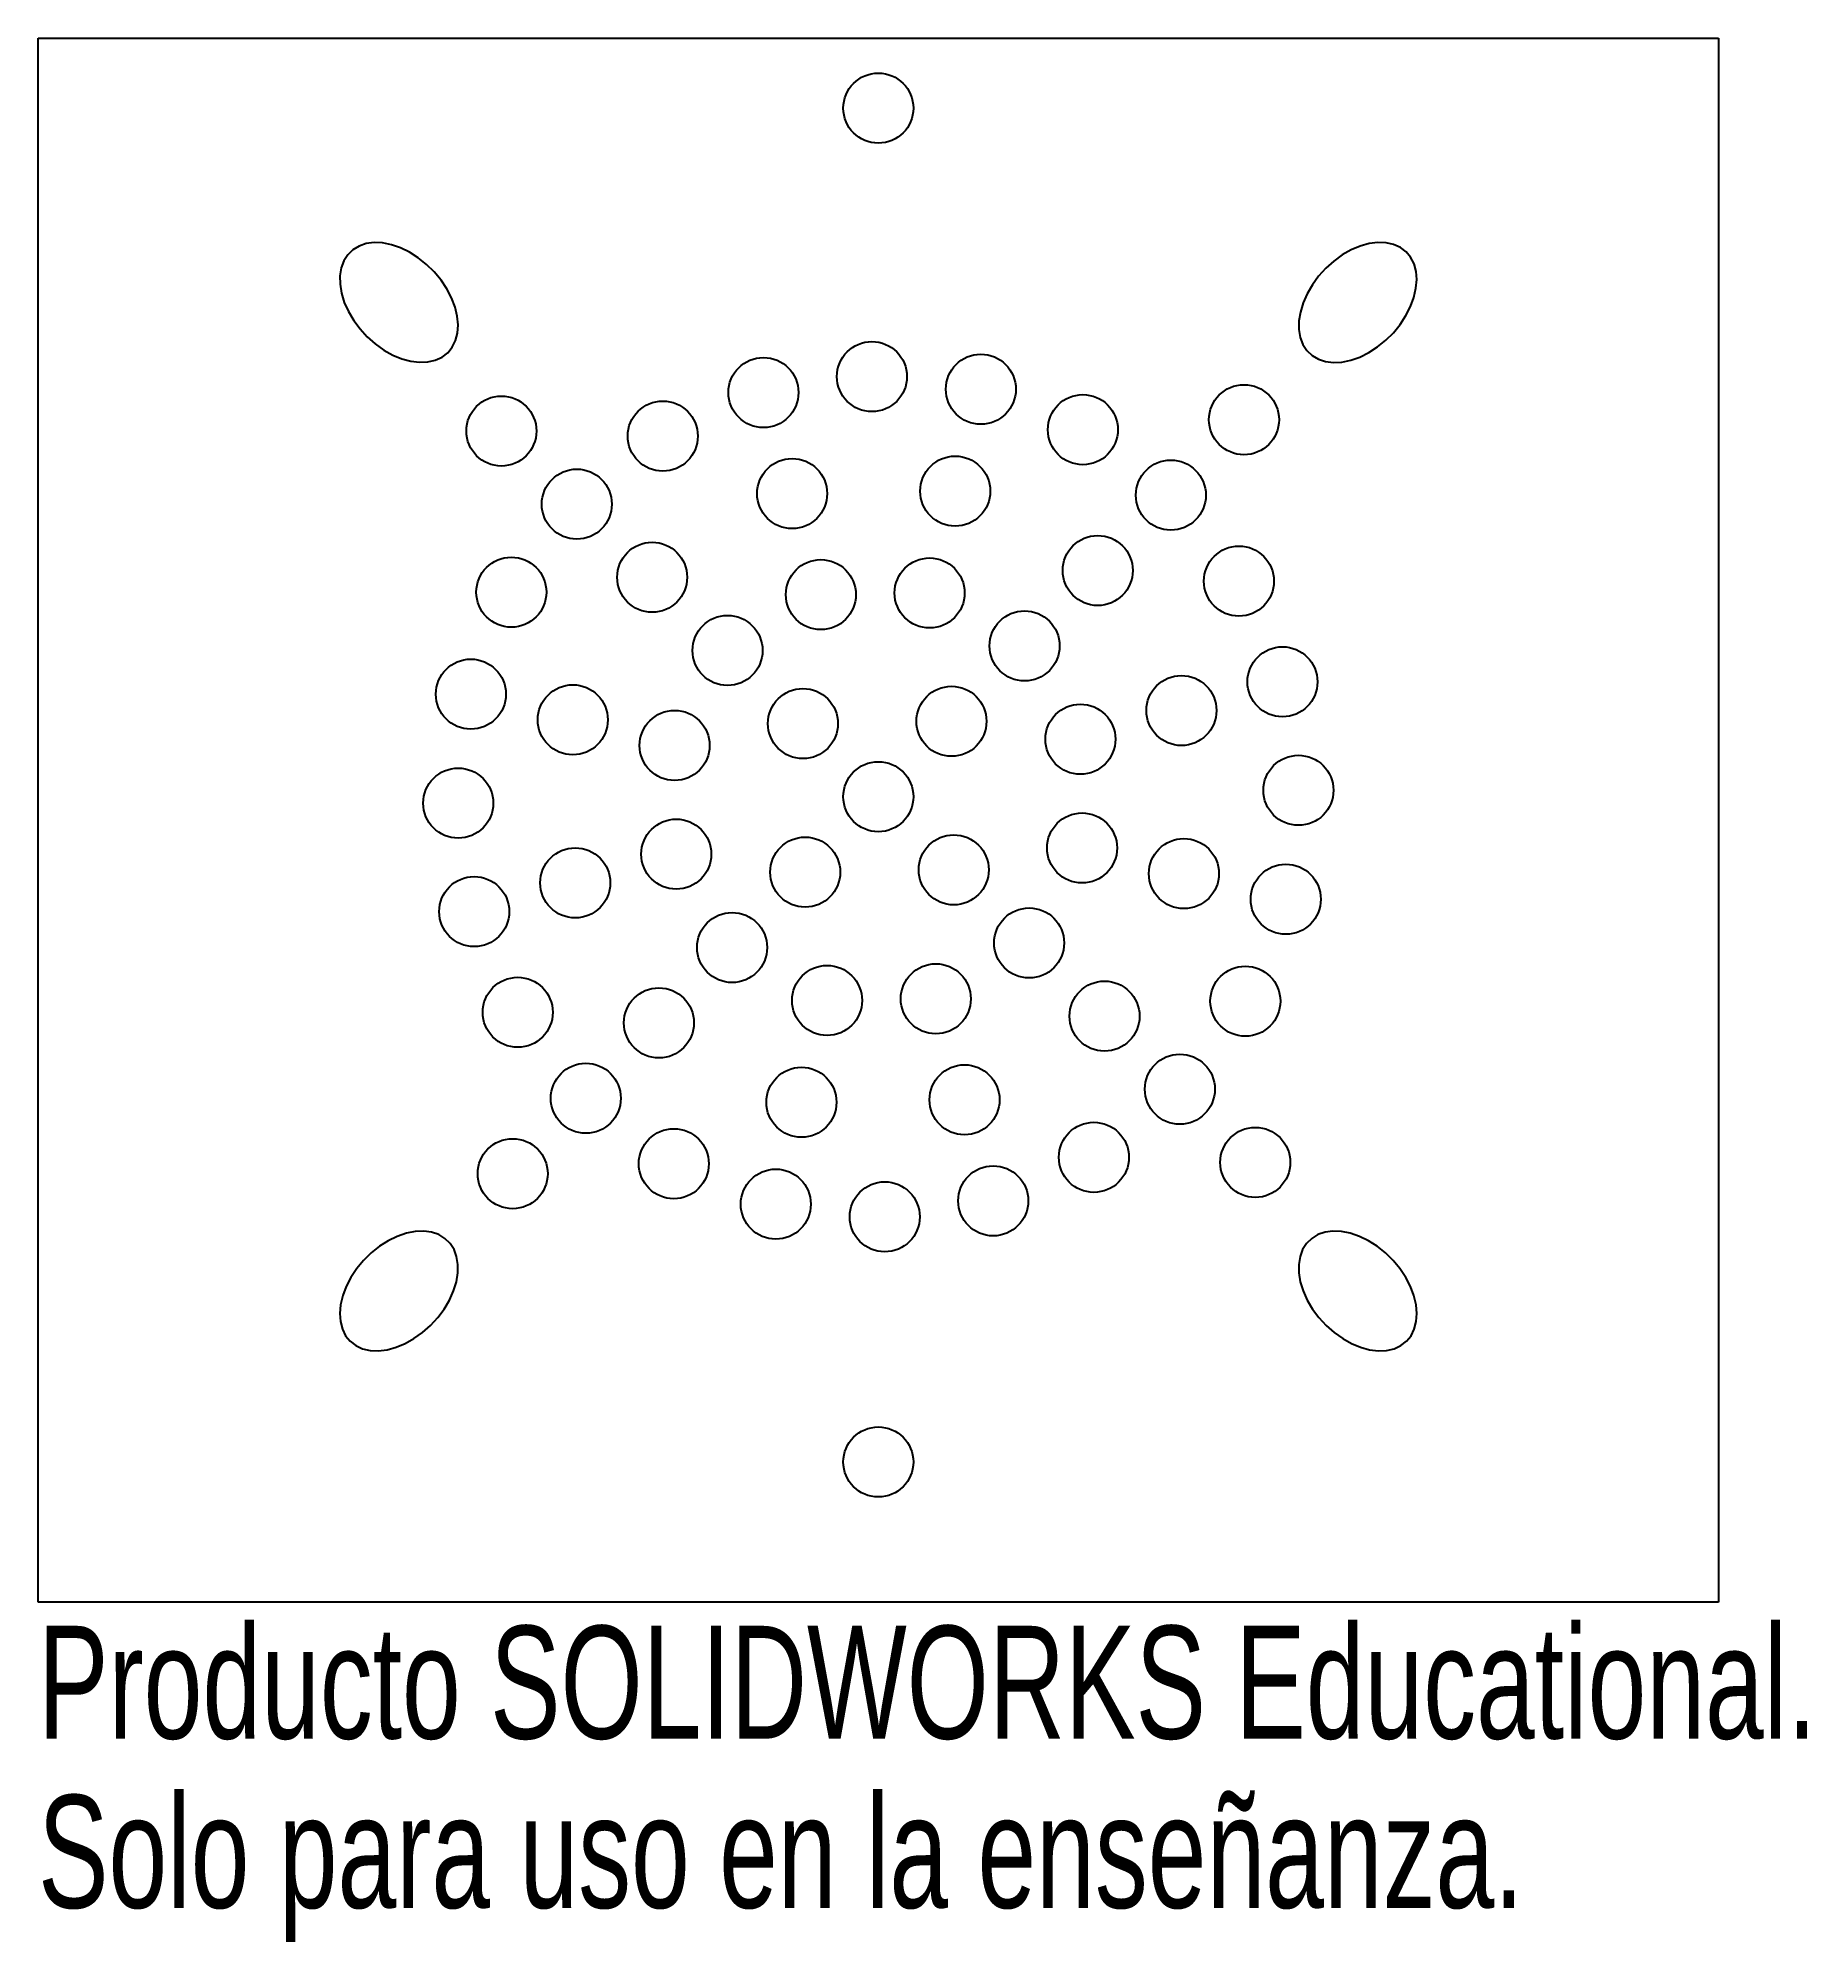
# Model space of a CAD drawing. Header units: millimetres. Extents: x -158.2 to -82.5, y -56.5 to 25.1.
import ezdxf

# ---------------------------------------------------------------- set-up
doc = ezdxf.new("R2010")
doc.units = ezdxf.units.MM
doc.styles.add('SLDTEXTSTYLE0', font='TXT', dxfattribs={"width": 0.7})

msp = doc.modelspace()

# ---------------------------------------------------------------- linework, layer by layer
at = {"color": 7, "linetype": 'Continuous', "lineweight": 25}
for p, q in [((-158.25, 25.056), (-86.25, 25.056)), ((-158.25, -41.944), (-158.25, 25.056)), ((-86.25, 25.056), (-86.25, -41.944)), ((-86.25, -41.944), (-158.25, -41.944))]:
    msp.add_line(p, q, dxfattribs=at)
at = {"color": 7, "linetype": 'Continuous', "lineweight": 25, "flags": 128}
for points in [[(-140.701, 11.578), (-140.506, 11.816), (-140.365, 12.098), (-140.281, 12.419), (-140.255, 12.771), (-140.289, 13.145), (-140.382, 13.533), (-140.531, 13.926), (-140.732, 14.314), (-140.983, 14.688), (-141.275, 15.04), (-141.603, 15.361), (-141.959, 15.645), (-142.334, 15.883), (-142.72, 16.071), (-143.108, 16.204), (-143.488, 16.279), (-143.851, 16.294), (-144.19, 16.249), (-144.496, 16.145), (-144.762, 15.985), (-144.982, 15.772), (-145.15, 15.511), (-145.264, 15.208), (-145.319, 14.871), (-145.314, 14.507), (-145.251, 14.124), (-145.13, 13.733), (-144.954, 13.341), (-144.727, 12.959), (-144.455, 12.595), (-144.144, 12.257), (-143.801, 11.954), (-143.435, 11.693), (-143.053, 11.479), (-142.665, 11.318), (-142.28, 11.214), (-141.907, 11.169), (-141.555, 11.184), (-141.231, 11.258), (-140.944, 11.391), (-140.701, 11.578)], [(-99.639, 15.901), (-99.884, 16.087), (-100.172, 16.217), (-100.496, 16.289), (-100.849, 16.301), (-101.221, 16.252), (-101.605, 16.145), (-101.992, 15.981), (-102.372, 15.764), (-102.736, 15.5), (-103.077, 15.194), (-103.385, 14.854), (-103.654, 14.488), (-103.878, 14.104), (-104.051, 13.711), (-104.169, 13.318), (-104.229, 12.936), (-104.23, 12.571), (-104.172, 12.235), (-104.057, 11.933), (-103.886, 11.673), (-103.665, 11.462), (-103.398, 11.304), (-103.091, 11.202), (-102.752, 11.16), (-102.388, 11.178), (-102.008, 11.256), (-101.622, 11.393), (-101.238, 11.583), (-100.864, 11.825), (-100.511, 12.111), (-100.185, 12.434), (-99.896, 12.789), (-99.649, 13.165), (-99.45, 13.555), (-99.304, 13.949), (-99.215, 14.337), (-99.184, 14.712), (-99.212, 15.063), (-99.299, 15.384), (-99.443, 15.665), (-99.639, 15.901)], [(-144.878, -30.772), (-144.635, -30.959), (-144.348, -31.092), (-144.024, -31.166), (-143.672, -31.181), (-143.299, -31.136), (-142.914, -31.032), (-142.526, -30.871), (-142.144, -30.657), (-141.778, -30.396), (-141.435, -30.093), (-141.124, -29.755), (-140.852, -29.391), (-140.625, -29.008), (-140.449, -28.617), (-140.328, -28.226), (-140.265, -27.843), (-140.26, -27.479), (-140.316, -27.142), (-140.429, -26.839), (-140.597, -26.578), (-140.817, -26.365), (-141.083, -26.205), (-141.389, -26.101), (-141.728, -26.056), (-142.091, -26.071), (-142.472, -26.146), (-142.859, -26.279), (-143.245, -26.467), (-143.62, -26.705), (-143.976, -26.988), (-144.304, -27.31), (-144.597, -27.662), (-144.847, -28.036), (-145.049, -28.424), (-145.198, -28.817), (-145.29, -29.205), (-145.324, -29.579), (-145.298, -29.931), (-145.214, -30.252), (-145.073, -30.534), (-144.878, -30.772)], [(-99.622, -30.772), (-99.427, -30.534), (-99.286, -30.252), (-99.202, -29.931), (-99.176, -29.579), (-99.21, -29.205), (-99.302, -28.817), (-99.451, -28.424), (-99.653, -28.036), (-99.903, -27.662), (-100.196, -27.31), (-100.524, -26.988), (-100.88, -26.705), (-101.255, -26.467), (-101.641, -26.279), (-102.028, -26.146), (-102.409, -26.071), (-102.772, -26.056), (-103.111, -26.101), (-103.417, -26.205), (-103.683, -26.365), (-103.903, -26.578), (-104.071, -26.839), (-104.184, -27.142), (-104.24, -27.479), (-104.235, -27.843), (-104.172, -28.226), (-104.051, -28.617), (-103.875, -29.008), (-103.648, -29.391), (-103.376, -29.755), (-103.065, -30.093), (-102.722, -30.396), (-102.356, -30.657), (-101.974, -30.871), (-101.586, -31.032), (-101.201, -31.136), (-100.828, -31.181), (-100.476, -31.166), (-100.152, -31.092), (-99.865, -30.959), (-99.622, -30.772)]]:
    msp.add_lwpolyline(points, dxfattribs=at)
at = {"color": 7, "linetype": 'Continuous', "lineweight": 25}
for centre in [(-122.25, 22.056), (-122.524, 10.554), (-117.857, 10.012), (-127.173, 9.87), (-106.584, 8.707), (-138.4, 8.222), (-131.486, 8.006), (-113.488, 8.28), (-135.17, 5.089), (-125.942, 5.542), (-118.955, 5.648), (-109.717, 5.477), (-131.94, 1.956), (-112.851, 2.247), (-106.8, 1.793), (-137.974, 1.318), (-124.712, 1.213), (-120.053, 1.284), (-128.71, -1.177), (-115.984, -0.984), (-139.706, -3.05), (-104.936, -2.521), (-109.265, -3.751), (-135.342, -4.149), (-125.48, -4.311), (-119.117, -4.214), (-130.978, -5.247), (-113.593, -4.982), (-104.252, -7.17), (-140.248, -7.718), (-122.25, -7.444), (-113.522, -9.64), (-130.907, -9.905), (-135.235, -11.136), (-125.383, -10.674), (-119.02, -10.577), (-109.158, -10.739), (-104.794, -11.837), (-139.564, -12.367), (-115.79, -13.71), (-128.516, -13.904), (-124.447, -16.172), (-119.788, -16.101), (-137.7, -16.68), (-112.56, -16.843), (-106.526, -16.205), (-131.649, -17.134), (-109.33, -19.976), (-134.783, -20.364), (-125.545, -20.535), (-118.558, -20.429), (-131.012, -23.167), (-113.014, -22.893), (-106.1, -23.109), (-137.916, -23.594), (-126.643, -24.899), (-117.327, -24.757), (-121.976, -25.442), (-122.25, -35.944)]:
    msp.add_circle(centre, 1.5, dxfattribs=at)

# ---------------------------------------------------------------- texts
at = {"color": 7, "linetype": 'Continuous', "char_height": 4.83362, "attachment_point": 1, "style": 'SLDTEXTSTYLE0'}
for s, insert in [('Producto SOLIDWORKS Educational.', (-158.25, -42.963)), ('Solo para uso en la enseñanza.', (-158.25, -50.214))]:
    msp.add_mtext(s, dxfattribs=dict(at, insert=insert))

doc.saveas('drawing.dxf')
